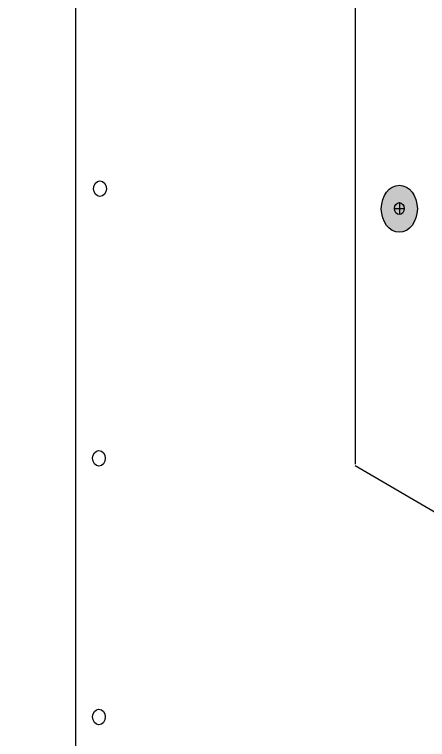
# Model space of a CAD drawing. Extents: x -1392 to 5791, y -3809 to 1722.
# Drawn here: x 889.8 to 973.9, y -2898.5 to -2750.7 of the extents above; entities that cross this region are included whole.
import ezdxf

# ---------------------------------------------------------------- set-up
doc = ezdxf.new("R2010")
doc.units = 0
doc.header["$MEASUREMENT"] = 0
doc.layers.add('G-ANNO-TTLB', color=7, linetype='Continuous', lineweight=0)
doc.layers.add('WALL SCRATCH', color=7, linetype='Continuous', lineweight=0)

# ---------------------------------------------------------------- blocks, each defined once
blk = doc.blocks.new('Block_172')
at = {"layer": 'WALL SCRATCH', "true_color": 0x003b71, "transparency": 33554687}
h = blk.add_hatch(color=156, dxfattribs=at)
h.dxf.hatch_style = 2
edge = h.paths.add_edge_path()
edge.add_ellipse((968.17, -2790.33), major_axis=(0, 4.78), ratio=0.766948, start_angle=0, end_angle=360)
at = {"layer": 'WALL SCRATCH', "color": 18, "lineweight": 25, "true_color": 0x080808}
for p, q in [((968.17, -2789.06), (968.17, -2791.53)), ((967.2, -2790.3), (969.14, -2790.3))]:
    blk.add_line(p, q, dxfattribs=at)
at = {"layer": 'WALL SCRATCH', "color": 8, "lineweight": 25, "true_color": 0x808080}
blk.add_lwpolyline([(967.66, -2795.44)], dxfattribs=at)
at = {"layer": 'WALL SCRATCH', "color": 18, "lineweight": 25, "true_color": 0x000000}
blk.add_ellipse((968.17, -2790.33), major_axis=(0, 4.78), ratio=0.766948, dxfattribs=at)
at = {"layer": 'WALL SCRATCH', "color": 18, "lineweight": 25, "true_color": 0x080808}
blk.add_ellipse((968.17, -2790.3), major_axis=(0, 1.23), ratio=0.788846, dxfattribs=at)
blk = doc.blocks.new('Block_169')
at = {"layer": 'WALL SCRATCH'}
blk.add_blockref('Block_172', (0, 0), dxfattribs=at)
blk = doc.blocks.new('Block_168')
at = {"layer": 'WALL SCRATCH'}
blk.add_blockref('Block_169', (0, 0), dxfattribs=at)

msp = doc.modelspace()

# ---------------------------------------------------------------- hatches: boundary and pattern name
at = {"layer": 'G-ANNO-TTLB', "true_color": 0xff00ff, "transparency": 33554687}
h = msp.add_hatch(color=6, dxfattribs=at)
edge = h.paths.add_edge_path()
edge.add_spline(control_points=[(1773.02, -3692.6), (1773.02, -3692.6), (-1156.5, -3692.6), (-1156.5, -3692.6), (-1156.5, -3692.6), (-1156.5, -1235.6), (-1156.5, -1235.6), (-1156.5, -1235.6), (1773.02, -1235.6), (1773.02, -1235.6), (1773.02, -1235.6), (1773.02, -3692.6), (1773.02, -3692.6)], knot_values=[0, 0, 0, 0, 1, 1, 1, 2, 2, 2, 3, 3, 3, 4, 4, 4, 4], degree=3, periodic=0)
edge = h.paths.add_edge_path()
edge.add_spline(control_points=[(-1147.5, -1244.6), (-1147.5, -1244.6), (-1147.5, -3683.6), (-1147.5, -3683.6), (-1147.5, -3683.6), (1764.02, -3683.6), (1764.02, -3683.6), (1764.02, -3683.6), (1764.02, -1244.6), (1764.02, -1244.6), (1764.02, -1244.6), (-1147.5, -1244.6), (-1147.5, -1244.6)], knot_values=[0, 0, 0, 0, 1, 1, 1, 2, 2, 2, 3, 3, 3, 4, 4, 4, 4], degree=3, periodic=0)
edge.add_line((-1147.5, -1244.6), (-1147.5, -1244.6))

# ---------------------------------------------------------------- linework, layer by layer
at = {"layer": 'G-ANNO-TTLB'}
for points in [[(1773.02, -3692.6), (1773.02, -3692.6), (-1156.5, -3692.6), (-1156.5, -3692.6), (-1156.5, -3692.6), (-1156.5, -1235.6), (-1156.5, -1235.6), (-1156.5, -1235.6), (1773.02, -1235.6), (1773.02, -1235.6), (1773.02, -1235.6), (1773.02, -3692.6), (1773.02, -3692.6)], [(-1147.5, -1244.6), (-1147.5, -1244.6), (-1147.5, -3683.6), (-1147.5, -3683.6), (-1147.5, -3683.6), (1764.02, -3683.6), (1764.02, -3683.6), (1764.02, -3683.6), (1764.02, -1244.6), (1764.02, -1244.6), (1764.02, -1244.6), (-1147.5, -1244.6), (-1147.5, -1244.6)]]:
    msp.add_open_spline(points, degree=3, knots=[0, 0, 0, 0, 1, 1, 1, 2, 2, 2, 3, 3, 3, 4, 4, 4, 4], dxfattribs=at)
at = {"layer": 'WALL SCRATCH', "color": 2, "lineweight": 25, "true_color": 0xffff00}
msp.add_line((902.25, -2480.61), (902.25, -2902.85), dxfattribs=at)
at = {"layer": 'WALL SCRATCH', "color": 18, "lineweight": 25, "true_color": 0x000000}
for p, q in [((959.15, -2561.52), (959.15, -2842.38)), ((959.15, -2842.69), (1128.44, -2941.44))]:
    msp.add_line(p, q, dxfattribs=at)
at = {"layer": 'WALL SCRATCH', "color": 8, "lineweight": 25, "true_color": 0x808080}
msp.add_lwpolyline([(963.52, -2798.81)], dxfattribs=at)
msp.add_lwpolyline([(963.52, -2798.81)], dxfattribs=at)
at = {"layer": 'WALL SCRATCH', "color": 1, "lineweight": 25, "true_color": 0xff0000}
msp.add_lwpolyline([(959.15, -2837.54)], dxfattribs=at)
at = {"layer": 'WALL SCRATCH', "color": 252, "lineweight": 25, "true_color": 0x848484}
for centre in [(907.23, -2786.24), (907.02, -2841.18), (907.02, -2893.91)]:
    msp.add_ellipse(centre, major_axis=(0, 1.59), ratio=0.812499, dxfattribs=at)

# ---------------------------------------------------------------- block references
at = {"layer": 'WALL SCRATCH'}
msp.add_blockref('Block_168', (0, 0), dxfattribs=at)

doc.saveas('drawing.dxf')
